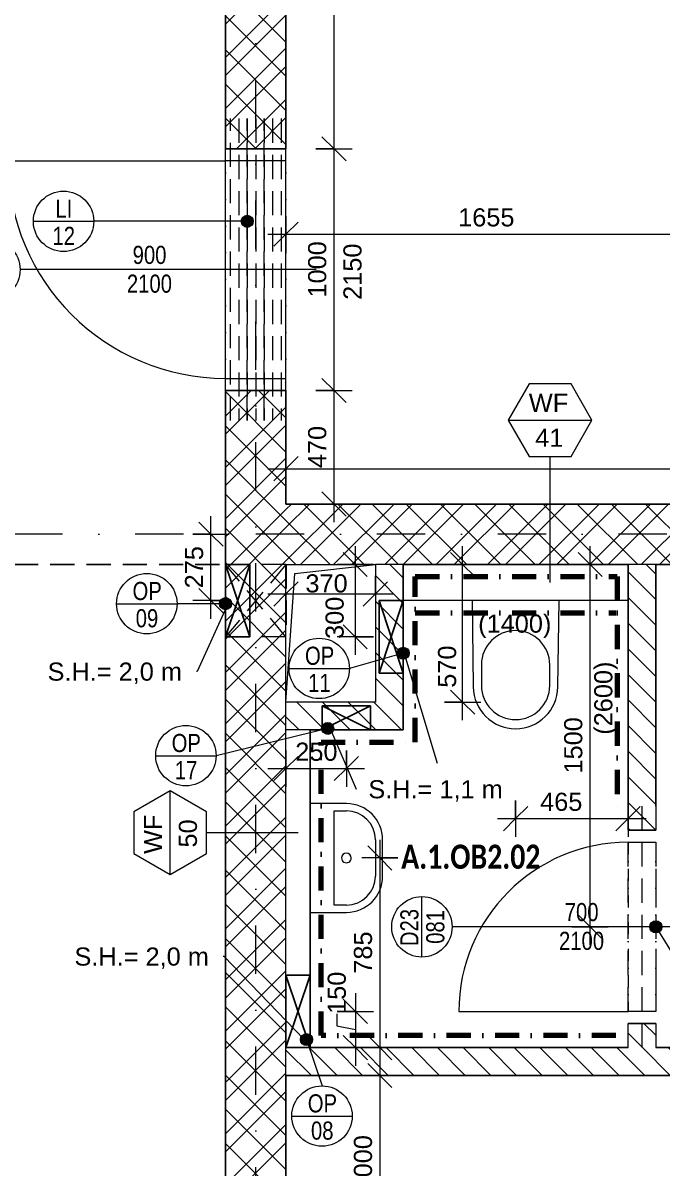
# Model space of a CAD drawing. Header units: millimetres. Extents: x -2616 to 42510, y -3604 to 14792.
# Drawn here: x 7137 to 9781, y 4226 to 8966 of the extents above; entities that cross this region are included whole.
import ezdxf

# ---------------------------------------------------------------- set-up
doc = ezdxf.new("R2010")
doc.units = ezdxf.units.MM
for name, pattern in [('HA_Dash_3mm-S1mm', [150, 100, -50]), ('HA_DashDot_10mm-S3mm', [500, 200, -150, 0, -150]), ('HA_DashDot_2_2mm-S0_6mm', [110, 50, -30, 0, -30]), ('HA_DashDot_4mm-S1mm', [200, 100, -50, 0, -50])]:
    doc.linetypes.add(name, pattern=pattern)
for name, color, linetype, lineweight in [('A-____-____-DIMS', 9, 'Continuous', 5), ('A-____-____-DIMS-50', 9, 'Continuous', 5), ('A-AREA-____-IDEN', 9, 'Continuous', 9), ('A-DETL-____-HDLN', 9, 'HA_Dash_3mm-S1mm', 25), ('A-DETL-____-OTLN', 9, 'Continuous', 25), ('A-DETL-GENF-OTLN', 9, 'Continuous', 9), ('A-DOOR-____-IDEN', 9, 'Continuous', 9), ('A-DOOR-____-MCUT', 9, 'HA_DashDot_2_2mm-S0_6mm', 9), ('A-DOOR-____-OTLN', 9, 'Continuous', 9), ('A-DOOR-FRAM-MCUT', 9, 'Continuous', 9), ('A-GENM-____-HDLN', 9, 'HA_Dash_3mm-S1mm', 9), ('A-GENM-____-IDEN', 9, 'Continuous', 9), ('A-GENM-____-MCUT', 9, 'HA_Dash_3mm-S1mm', 25), ('A-GENM-____-OTLN', 9, 'Continuous', 9), ('A-WALL-____-IDEN', 9, 'Continuous', 9), ('A-WALL-____-MCUT', 9, 'Continuous', 25), ('A-WALL-____-PATT', 9, 'Continuous', 25), ('G-____-____-TEXT', 9, 'Continuous', 5), ('I-WALL-____-MCUT', 9, 'Continuous', 25), ('I-WALL-____-OTLN', 9, 'Continuous', 9), ('P-SANR-FIXT-OTLN', 9, 'Continuous', 9), ('S-GRID-____-OTLN', 9, 'Continuous', 5)]:
    doc.layers.add(name, color=color, linetype=linetype, lineweight=lineweight)
doc.styles.add('Arial_1', font='arial.ttf', dxfattribs={"height": 75})
doc.styles.add('Arial_2', font='arial.ttf', dxfattribs={"width": 0.8, "height": 75})
doc.styles.add('Calibri_B', font='calibrib.ttf', dxfattribs={"width": 0.8, "height": 100})
doc.dimstyles.new('Inner_Dimensions', dxfattribs={"dimscale": 304.8, "dimtxt": 76.519455, "dimasz": 0.328084, "dimexe": 0.246063, "dimexo": 0.0625, "dimgap": 0.032808, "dimtad": 1, "dimdec": 0, "dimzin": 0, "dimdsep": 46, "dimtxsty": 'Arial_1', "dimblk1": 'OBLIQUE', "dimblk2": 'OBLIQUE', "dimsah": 1, "dimcen": 0.09, "dimdle": 0.246063, "dimazin": 0, "dimtfac": 1, "dimtdec": 4, "dimtix": 1, "dimtmove": 0, "dimatfit": 3, "dimfxl": 0.246063, "dimfxlon": 1, "dimtvp": 1, "dimtolj": 1, "dimtzin": 0, "dimlwd": 9, "dimlwe": 9, "dimarcsym": 2})
doc.dimstyles.new('Inner_Dimensions_1', dxfattribs={"dimscale": 304.8, "dimtxt": 76.519455, "dimasz": 0.328084, "dimexe": 0.246063, "dimexo": 0.0625, "dimgap": 0.032808, "dimtad": 1, "dimdec": 0, "dimzin": 0, "dimdsep": 46, "dimtxsty": 'Arial_1', "dimblk1": 'OBLIQUE', "dimblk2": 'OBLIQUE', "dimsah": 1, "dimcen": 0.09, "dimdle": 0.246063, "dimazin": 0, "dimtfac": 1, "dimtdec": 4, "dimtix": 1, "dimtmove": 1, "dimatfit": 3, "dimfxl": 0.246063, "dimfxlon": 1, "dimtvp": 1, "dimtolj": 1, "dimtzin": 0, "dimlwd": 9, "dimlwe": 9, "dimarcsym": 2})
doc.dimstyles.new('Inner_Dimensions_2', dxfattribs={"dimscale": 304.8, "dimtxt": 76.519455, "dimasz": 0.328084, "dimexe": 0.246063, "dimexo": 0.0625, "dimgap": 0.032808, "dimtad": 1, "dimdec": 0, "dimzin": 0, "dimdsep": 46, "dimtxsty": 'Arial_1', "dimblk1": 'OBLIQUE', "dimblk2": 'OBLIQUE', "dimsah": 1, "dimcen": 0.09, "dimdle": 0.246063, "dimazin": 0, "dimtfac": 1, "dimtdec": 4, "dimtix": 1, "dimtmove": 2, "dimatfit": 3, "dimfxl": 0.246063, "dimfxlon": 1, "dimtvp": 1, "dimtolj": 1, "dimtzin": 0, "dimlwd": 9, "dimlwe": 9, "dimarcsym": 2})
pattern_1 = [(45, (0, 0), (-106.066, 106.066), []), (45, (75, 0), (-106.066, 106.066), []), (315, (0, 0), (70.71068, 70.71068), [])]
pattern_2 = [(135, (0, 0), (-53.033, -53.033), [])]

# ---------------------------------------------------------------- blocks, each defined once
blk = doc.blocks.new('HA_DR_Single_Swing_Solid - In_OJ_900x2100_Vstupni-2215765-DSP_1NP-A')
at = {"layer": 'A-DOOR-____-MCUT'}
for p, q in [((-450, 125), (450, 125)), ((-450, -125), (450, -125))]:
    blk.add_line(p, q, dxfattribs=at)
at = {"layer": 'A-DOOR-____-OTLN', "lineweight": 5}
blk.add_line((450, 1025), (450, 125), dxfattribs=at)
at = {"layer": 'A-DOOR-____-OTLN'}
for p, q in [((-500, 125), (500, 125)), ((-500, -125), (500, -125))]:
    blk.add_line(p, q, dxfattribs=at)
at = {"layer": 'A-DOOR-____-OTLN', "lineweight": 5}
blk.add_arc((450, 125), 900, 90, 180, dxfattribs=at)
at = {"layer": 'A-DOOR-FRAM-MCUT'}
for p, q in [((-450, 125), (-450, -125)), ((450, -125), (450, 125))]:
    blk.add_line(p, q, dxfattribs=at)
blk = doc.blocks.new('HA_DR_Single_Swing_Solid - In_OJ_700x2100-2215885-DSP_1NP-A')
at = {"layer": 'A-DOOR-____-MCUT'}
for p, q in [((-350, 57.5), (350, 57.5)), ((-350, -57.5), (350, -57.5))]:
    blk.add_line(p, q, dxfattribs=at)
at = {"layer": 'A-DOOR-____-OTLN', "lineweight": 5}
blk.add_line((350, -757.5), (350, -57.5), dxfattribs=at)
blk.add_arc((350, -57.5), 700, 180, 270, dxfattribs=at)
at = {"layer": 'A-DOOR-FRAM-MCUT'}
for p, q in [((-350, -57.5), (-350, 57.5)), ((350, 57.5), (350, -57.5))]:
    blk.add_line(p, q, dxfattribs=at)
blk = doc.blocks.new('HA_GM_Shaft_Rectangle - Default-2240307-DSP_1NP-A')
at = {"layer": 'A-DETL-GENF-OTLN'}
for p, q in [((37, -37), (370, 0)), ((0, -570), (37, -37))]:
    blk.add_line(p, q, dxfattribs=at)
at = {"layer": 'A-GENM-____-OTLN'}
for p, q in [((0, -570), (0, 0)), ((0, 0), (370, 0)), ((370, 0), (370, -570)), ((370, -570), (0, -570))]:
    blk.add_line(p, q, dxfattribs=at)
blk = doc.blocks.new('ABMV_WashBasin_Generic - 450x300-2226370-DSP_1NP-A')
at = {"layer": 'P-SANR-FIXT-OTLN'}
for p, q in [((200, 350), (50, 350)), ((50, 320), (200, 320)), ((-100, 200), (-100, 50)), ((-70, 150), (-70, 200)), ((320, 200), (320, 150)), ((350, 50), (350, 200)), ((320, 150), (-70, 150))]:
    blk.add_line(p, q, dxfattribs=at)
for centre, radius, start, end in [((50, 200), 150, 90, 180), ((200, 200), 150, 360, 90), ((50, 200), 120, 90, 180), ((200, 200), 120, 360, 90), ((125, 200), 20, 90, 270), ((125, 200), 20, 270, 90)]:
    blk.add_arc(centre, radius, start, end, dxfattribs=at)
blk = doc.blocks.new('ABMV_Toilet_WallHung - Default-1481197-DSP_1NP-A')
at = {"layer": 'A-GENM-____-OTLN'}
for p, q in [((-50, 432.3), (-54.6, 75)), ((304.6, 75), (300, 432.3)), ((-16.3, 426.2), (-16.3, 340.3)), ((266.3, 340.3), (266.3, 426.2))]:
    blk.add_line(p, q, dxfattribs=at)
for centre, radius, start, end in [((125, 430.1), 175, 0.7323, 179.2677), ((125, 426.2), 141.3, 0, 180), ((125, 340.3), 141.3, 180, 360)]:
    blk.add_arc(centre, radius, start, end, dxfattribs=at)
blk = doc.blocks.new('HA_GM_Tiling_LineBased - Generic Tiles-2157057-DSP_1NP-A')
at = {"layer": 'A-GENM-____-OTLN', "linetype": 'HA_DashDot_4mm-S1mm', "lineweight": 80}
blk.add_line((50, -50), (1270, -50), dxfattribs=at)
blk = doc.blocks.new('HA_GM_Tiling_LineBased - Generic Tiles-2157058-DSP_1NP-A')
at = {"layer": 'A-GENM-____-OTLN', "linetype": 'HA_DashDot_4mm-S1mm', "lineweight": 80}
blk.add_line((50, -50), (1265, -50), dxfattribs=at)
blk = doc.blocks.new('HA_GM_Tiling_LineBased - Generic Tiles-2157059-DSP_1NP-A')
at = {"layer": 'A-GENM-____-OTLN', "linetype": 'HA_DashDot_4mm-S1mm', "lineweight": 80}
blk.add_line((50, -50), (440, -50), dxfattribs=at)
blk = doc.blocks.new('HA_GM_Tiling_LineBased - Generic Tiles-2157060-DSP_1NP-A')
at = {"layer": 'A-GENM-____-OTLN', "linetype": 'HA_DashDot_4mm-S1mm', "lineweight": 80}
blk.add_line((-50, -50), (635, -50), dxfattribs=at)
blk = doc.blocks.new('HA_GM_Tiling_LineBased - Generic Tiles-2157061-DSP_1NP-A')
at = {"layer": 'A-GENM-____-OTLN', "linetype": 'HA_DashDot_4mm-S1mm', "lineweight": 80}
blk.add_line((50, -50), (885, -50), dxfattribs=at)
blk = doc.blocks.new('HA_GM_Tiling_LineBased - Generic Tiles-2157062-DSP_1NP-A')
at = {"layer": 'A-GENM-____-OTLN', "linetype": 'HA_DashDot_4mm-S1mm', "lineweight": 80}
blk.add_line((50, -50), (1050, -50), dxfattribs=at)
blk = doc.blocks.new('TB_Porotherm KP7_1250mm - TB_Porotherm KP7_1250mm-1966492-DSP_1NP-A')
at = {"layer": 'A-GENM-____-HDLN'}
for p, q in [((-625, 35), (625, 35)), ((-625, 0), (625, 0)), ((625, -35), (-625, -35))]:
    blk.add_line(p, q, dxfattribs=at)
blk = doc.blocks.new('TB_Porotherm KP11_5_1000mm - TB_Porotherm KP11_5_1000mm-1965691-DSP_1NP-A')
at = {"layer": 'A-GENM-____-HDLN'}
for p, q in [((-500, 57.5), (500, 57.5)), ((-500, 0), (500, 0)), ((500, -57.5), (-500, -57.5))]:
    blk.add_line(p, q, dxfattribs=at)
blk = doc.blocks.new('HA_GM_Tiling_LineBased - Generic Tiles-2155796-DSP_1NP-A')
at = {"layer": 'A-GENM-____-OTLN', "linetype": 'HA_DashDot_4mm-S1mm', "lineweight": 80}
blk.add_line((50, -50), (880, -50), dxfattribs=at)
blk = doc.blocks.new('HA_GM_Opening_Rectangle_WallBased - Default-2259489-DSP_1NP-A')
at = {"layer": 'A-GENM-____-HDLN'}
for p, q in [((-25, 125.2), (-24.8, 125)), ((-25, 125), (-25, -125)), ((274.7, 125), (-24.9, -125)), ((-24.7, 125), (274.9, -125)), ((275, 125.2), (274.8, 125)), ((275, 125.2), (275, -125))]:
    blk.add_line(p, q, dxfattribs=at)
at = {"layer": 'A-GENM-____-MCUT'}
blk.add_line((-25, 125.2), (275, 125.2), dxfattribs=at)
blk = doc.blocks.new('DIMBLOCK9-DSP_1NP-A')
at = {"layer": 'A-____-____-DIMS-50', "lineweight": 9}
for p, q in [((8225, 8166.6), (8225, 8016.6)), ((8225, 8091.6), (8225, 8166.6)), ((9880.4, 8166.6), (9880.4, 8016.6)), ((9880.4, 8091.6), (9880.4, 8166.6)), ((8225, 8091.6), (8275, 8141.6)), ((9880.4, 8091.6), (9930.4, 8141.6)), ((8150, 8091.6), (9880.4, 8091.6)), ((8225, 8091.6), (8175, 8041.6)), ((9880.4, 8091.6), (9830.4, 8041.6))]:
    blk.add_line(p, q, dxfattribs=at)
at = {"layer": 'A-____-____-DIMS-50', "color": 0, "lineweight": 9, "insert": (8937.3, 8198.9), "char_height": 75, "width": 276.883, "attachment_point": 1, "line_spacing_factor": 0.941778, "style": 'Arial_1'}
blk.add_mtext('1655', dxfattribs=at)
blk = doc.blocks.new('_Oblique')
at = {"color": 0, "linetype": 'ByBlock', "lineweight": -2}
blk.add_line((-0.5, -0.5), (0.5, 0.5), dxfattribs=at)
blk = doc.blocks.new('DIMBLOCK53-DSP_1NP-A')
at = {"layer": 'A-____-____-DIMS-50', "lineweight": 9}
for p, q in [((8613.4, 4610), (8563.4, 4660)), ((8613.4, 4685), (8613.4, 3610)), ((8688.4, 4610), (8538.4, 4610)), ((8613.4, 4610), (8663.4, 4560)), ((8613.4, 4610), (8688.4, 4610)), ((8613.4, 3610), (8563.4, 3660)), ((8538.4, 3610), (8688.4, 3610)), ((8613.4, 3610), (8538.4, 3610)), ((8613.4, 3610), (8663.4, 3560))]:
    blk.add_line(p, q, dxfattribs=at)
at = {"layer": 'A-____-____-DIMS-50', "color": 0, "lineweight": 9, "insert": (8506, 4129.9), "char_height": 75, "width": 276.883, "attachment_point": 1, "rotation": 90, "line_spacing_factor": 0.941778, "style": 'Arial_1'}
blk.add_mtext('1000', dxfattribs=at)
blk = doc.blocks.new('HA_TAG_Door_TypeMark_wDimensions - Scale50_Left with Bouble-921048-DSP_1NP-A')
at = {"layer": 'A-DOOR-____-IDEN'}
for p, q in [((-2.5, 22), (2.5, 22)), ((0, -5), (0, 19.5))]:
    blk.add_line(p, q, dxfattribs=at)
blk.add_circle((0, 22), 2.5, dxfattribs=at)
blk = doc.blocks.new('DIMBLOCK112-DSP_1NP-A')
at = {"layer": 'A-____-____-DIMS-50', "lineweight": 9}
for p, q in [((8424, 7445), (8374, 7495)), ((8349, 7445), (8499, 7445)), ((8424, 7445), (8349, 7445)), ((8424, 6900), (8424, 7445)), ((8424, 7445), (8474, 7395)), ((8424, 6975), (8374, 7025)), ((8349, 6975), (8499, 6975)), ((8424, 6975), (8349, 6975)), ((8424, 6975), (8474, 6925))]:
    blk.add_line(p, q, dxfattribs=at)
at = {"layer": 'A-____-____-DIMS-50', "color": 0, "lineweight": 9, "insert": (8316.6, 7123.5), "char_height": 75, "width": 207.662, "attachment_point": 1, "rotation": 90, "line_spacing_factor": 0.941778, "style": 'Arial_1'}
blk.add_mtext('470', dxfattribs=at)
blk = doc.blocks.new('DIMBLOCK113-DSP_1NP-A')
at = {"layer": 'A-____-____-DIMS-50', "lineweight": 9}
for p, q in [((8424, 8445), (8374, 8495)), ((8349, 8445), (8499, 8445)), ((8424, 8445), (8349, 8445)), ((8424, 7445), (8424, 8445)), ((8424, 8445), (8474, 8395)), ((8424, 7445), (8374, 7495)), ((8349, 7445), (8499, 7445)), ((8424, 7445), (8349, 7445)), ((8424, 7445), (8474, 7395))]:
    blk.add_line(p, q, dxfattribs=at)
at = {"layer": 'A-____-____-DIMS-50', "color": 0, "lineweight": 9, "insert": (8316.6, 7829.6), "char_height": 75, "width": 276.883, "attachment_point": 1, "rotation": 90, "line_spacing_factor": 0.941778, "style": 'Arial_1'}
blk.add_mtext('1000', dxfattribs=at)
blk = doc.blocks.new('DIMBLOCK114-DSP_1NP-A')
at = {"layer": 'A-____-____-DIMS-50', "lineweight": 9}
for p, q in [((8424, 8445), (8424, 11625)), ((8424, 11550), (8374, 11600)), ((8349, 11550), (8499, 11550)), ((8424, 11550), (8349, 11550)), ((8424, 11550), (8474, 11500)), ((8424, 8445), (8374, 8495)), ((8349, 8445), (8499, 8445)), ((8424, 8445), (8349, 8445)), ((8424, 8445), (8474, 8395))]:
    blk.add_line(p, q, dxfattribs=at)
at = {"layer": 'A-____-____-DIMS-50', "color": 0, "lineweight": 9, "insert": (8316.6, 9882.1), "char_height": 75, "width": 276.883, "attachment_point": 1, "rotation": 90, "line_spacing_factor": 0.941778, "style": 'Arial_1'}
blk.add_mtext('3105', dxfattribs=at)
blk = doc.blocks.new('DIMBLOCK124-DSP_1NP-A')
at = {"layer": 'A-____-____-DIMS-50', "lineweight": 9}
for p, q in [((8225, 6527.8), (8225, 6677.8)), ((8225, 6602.8), (8275, 6652.8)), ((8595, 6677.8), (8595, 6527.8)), ((8595, 6602.8), (8595, 6677.8)), ((8595, 6602.8), (8645, 6652.8)), ((8150, 6602.8), (8670, 6602.8)), ((8225, 6602.8), (8175, 6552.8)), ((8225, 6602.8), (8225, 6527.8)), ((8595, 6602.8), (8545, 6552.8))]:
    blk.add_line(p, q, dxfattribs=at)
at = {"layer": 'A-____-____-DIMS-50', "color": 0, "lineweight": 9, "insert": (8305.5, 6683.9), "char_height": 75, "width": 207.662, "attachment_point": 1, "line_spacing_factor": 0.941778, "style": 'Arial_1'}
blk.add_mtext('370', dxfattribs=at)
blk = doc.blocks.new('DIMBLOCK125-DSP_1NP-A')
at = {"layer": 'A-____-____-DIMS-50', "lineweight": 9}
for p, q in [((8955.8, 6080), (8955.8, 6800)), ((8955.8, 6725), (8905.8, 6775)), ((8880.8, 6725), (9030.8, 6725)), ((8955.8, 6725), (8880.8, 6725)), ((8955.8, 6725), (9005.8, 6675)), ((8955.8, 6155), (8905.8, 6205)), ((8880.8, 6155), (9030.8, 6155)), ((8955.8, 6155), (8880.8, 6155)), ((8955.8, 6155), (9005.8, 6105))]:
    blk.add_line(p, q, dxfattribs=at)
at = {"layer": 'A-____-____-DIMS-50', "color": 0, "lineweight": 9, "insert": (8853.9, 6214.5), "char_height": 75, "width": 207.662, "attachment_point": 1, "rotation": 90, "line_spacing_factor": 0.941778, "style": 'Arial_1'}
blk.add_mtext('570', dxfattribs=at)
blk = doc.blocks.new('HA_TAG_WA_Partitions - Group _ Type Mark-556634-DSP_1NP-A')
at = {"layer": 'A-WALL-____-IDEN'}
for p, q in [((-1.732, 3), (-3.464, 0)), ((1.732, 3), (-1.732, 3)), ((3.464, 0), (1.732, 3)), ((-3.464, 0), (3.464, 0)), ((-3.464, 0), (-1.732, -3)), ((1.732, -3), (3.464, 0)), ((-1.732, -3), (1.732, -3))]:
    blk.add_line(p, q, dxfattribs=at)
blk = doc.blocks.new('HA_TAG_GM_Products - Generic-588599-DSP_1NP-A')
at = {"layer": 'A-GENM-____-IDEN'}
blk.add_line((-2.5, 0), (2.5, 0), dxfattribs=at)
blk.add_circle((0, 0), 2.5, dxfattribs=at)
blk = doc.blocks.new('DIMBLOCK162-DSP_1NP-A')
at = {"layer": 'A-____-____-DIMS-50', "lineweight": 9}
for p, q in [((8225, 7196.3), (8225, 7046.3)), ((8225, 7121.3), (8225, 7196.3)), ((8225, 7121.3), (8275, 7171.3)), ((11505, 7196.3), (11505, 7046.3)), ((11505, 7121.3), (11505, 7196.3)), ((11505, 7121.3), (11555, 7171.3)), ((8150, 7121.3), (11505, 7121.3)), ((8225, 7121.3), (8175, 7071.3)), ((11505, 7121.3), (11455, 7071.3))]:
    blk.add_line(p, q, dxfattribs=at)
at = {"layer": 'A-____-____-DIMS-50', "color": 0, "lineweight": 9, "insert": (9894, 7228.7), "char_height": 75, "width": 276.883, "attachment_point": 1, "line_spacing_factor": 0.941778, "style": 'Arial_1'}
blk.add_mtext('3280', dxfattribs=at)
blk = doc.blocks.new('DIMBLOCK203-DSP_1NP-A')
at = {"layer": 'A-____-____-DIMS-50', "lineweight": 9}
for p, q in [((9483.2, 5150), (9483.2, 6800)), ((9483.2, 6725), (9433.2, 6775)), ((9408.2, 6725), (9558.2, 6725)), ((9483.2, 6725), (9408.2, 6725)), ((9483.2, 6725), (9533.2, 6675)), ((9483.2, 5225), (9433.2, 5275)), ((9408.2, 5225), (9558.2, 5225)), ((9483.2, 5225), (9408.2, 5225)), ((9483.2, 5225), (9533.2, 5175))]:
    blk.add_line(p, q, dxfattribs=at)
at = {"layer": 'A-____-____-DIMS-50', "color": 0, "lineweight": 9, "insert": (9375.9, 5859.6), "char_height": 75, "width": 276.883, "attachment_point": 1, "rotation": 90, "line_spacing_factor": 0.941778, "style": 'Arial_1'}
blk.add_mtext('1500', dxfattribs=at)
blk = doc.blocks.new('DIMBLOCK204-DSP_1NP-A')
at = {"layer": 'A-____-____-DIMS-50', "lineweight": 9}
for p, q in [((8512.1, 4950), (8512.1, 4650)), ((8512.1, 4875), (8462.1, 4925)), ((8436.1, 4864.6), (8436.1, 4814.6)), ((8437.1, 4875), (8587.1, 4875)), ((8512.1, 4875), (8437.1, 4875)), ((8512.1, 4875), (8562.1, 4825)), ((8436.1, 4814.6), (8512.1, 4800)), ((8512.1, 4725), (8462.1, 4775)), ((8587.1, 4725), (8437.1, 4725)), ((8512.1, 4725), (8562.1, 4675)), ((8512.1, 4725), (8587.1, 4725))]:
    blk.add_line(p, q, dxfattribs=at)
at = {"layer": 'A-____-____-DIMS-50', "color": 0, "lineweight": 9, "insert": (8397.6, 4864.6), "char_height": 75, "width": 207.662, "attachment_point": 1, "rotation": 90, "line_spacing_factor": 0.941778, "style": 'Arial_1'}
blk.add_mtext('150', dxfattribs=at)
blk = doc.blocks.new('DIMBLOCK207-DSP_1NP-A')
at = {"layer": 'A-____-____-DIMS-50', "lineweight": 9}
for p, q in [((8511.5, 6800), (8511.5, 6350.2)), ((8511.5, 6725), (8461.5, 6775)), ((8586.5, 6725), (8436.5, 6725)), ((8511.5, 6725), (8561.5, 6675)), ((8511.5, 6725), (8586.5, 6725)), ((8511.5, 6425.2), (8461.5, 6475.2)), ((8586.5, 6425.2), (8436.5, 6425.2)), ((8511.5, 6425.2), (8561.5, 6375.2)), ((8511.5, 6425.2), (8586.5, 6425.2))]:
    blk.add_line(p, q, dxfattribs=at)
at = {"layer": 'A-____-____-DIMS-50', "color": 0, "lineweight": 9, "insert": (8388.7, 6416.5), "char_height": 75, "width": 207.662, "attachment_point": 1, "rotation": 90, "line_spacing_factor": 0.941778, "style": 'Arial_1'}
blk.add_mtext('300', dxfattribs=at)
blk = doc.blocks.new('DIMBLOCK225-DSP_1NP-A')
at = {"layer": 'A-____-____-DIMS-50', "lineweight": 9}
for p, q in [((7914.6, 6500), (7914.6, 6925)), ((7914.6, 6850), (7864.6, 6900)), ((7839.6, 6850), (7989.6, 6850)), ((7914.6, 6850), (7839.6, 6850)), ((7914.6, 6850), (7964.6, 6800)), ((7914.6, 6575), (7864.6, 6625)), ((7989.6, 6575), (7839.6, 6575)), ((7914.6, 6575), (7964.6, 6525)), ((7914.6, 6575), (7989.6, 6575))]:
    blk.add_line(p, q, dxfattribs=at)
at = {"layer": 'A-____-____-DIMS-50', "color": 0, "lineweight": 9, "insert": (7807.3, 6626), "char_height": 75, "width": 207.662, "attachment_point": 1, "rotation": 90, "line_spacing_factor": 0.941778, "style": 'Arial_1'}
blk.add_mtext('275', dxfattribs=at)
blk = doc.blocks.new('DIMBLOCK232-DSP_1NP-A')
at = {"layer": 'A-____-____-DIMS-50', "lineweight": 9}
for p, q in [((9175, 5747.8), (9175, 5597.8)), ((9175, 5672.8), (9175, 5747.8)), ((9640, 5747.8), (9640, 5597.8)), ((9640, 5672.8), (9640, 5747.8)), ((9175, 5672.8), (9225, 5722.8)), ((9640, 5672.8), (9690, 5722.8)), ((9100, 5672.8), (9715, 5672.8)), ((9175, 5672.8), (9125, 5622.8)), ((9640, 5672.8), (9590, 5622.8))]:
    blk.add_line(p, q, dxfattribs=at)
at = {"layer": 'A-____-____-DIMS-50', "color": 0, "lineweight": 9, "insert": (9276.4, 5780.1), "char_height": 75, "width": 207.662, "attachment_point": 1, "line_spacing_factor": 0.941778, "style": 'Arial_1'}
blk.add_mtext('465', dxfattribs=at)
blk = doc.blocks.new('DIMBLOCK233-DSP_1NP-A')
at = {"layer": 'A-____-____-DIMS-50', "lineweight": 9}
for p, q in [((8613.4, 5510), (8563.4, 5560)), ((8613.4, 5585), (8613.4, 4650)), ((8688.4, 5510), (8538.4, 5510)), ((8613.4, 5510), (8663.4, 5460)), ((8613.4, 5510), (8688.4, 5510)), ((8613.4, 4725), (8563.4, 4775)), ((8688.4, 4725), (8538.4, 4725)), ((8613.4, 4725), (8663.4, 4675)), ((8613.4, 4725), (8688.4, 4725))]:
    blk.add_line(p, q, dxfattribs=at)
at = {"layer": 'A-____-____-DIMS-50', "color": 0, "lineweight": 9, "insert": (8506, 5031), "char_height": 75, "width": 207.662, "attachment_point": 1, "rotation": 90, "line_spacing_factor": 0.941778, "style": 'Arial_1'}
blk.add_mtext('785', dxfattribs=at)
blk = doc.blocks.new('DIMBLOCK242-DSP_1NP-A')
at = {"layer": 'A-____-____-DIMS-50', "lineweight": 9}
for p, q in [((8225, 5955), (8225, 5805)), ((8225, 5880), (8225, 5955)), ((8225, 5880), (8275, 5930)), ((8475, 5955), (8475, 5805)), ((8475, 5880), (8475, 5955)), ((8475, 5880), (8525, 5930)), ((8150, 5880), (8550, 5880)), ((8225, 5880), (8175, 5830)), ((8475, 5880), (8425, 5830))]:
    blk.add_line(p, q, dxfattribs=at)
at = {"layer": 'A-____-____-DIMS-50', "color": 0, "lineweight": 9, "insert": (8263.5, 5987.4), "char_height": 75, "width": 207.662, "attachment_point": 1, "line_spacing_factor": 0.941778, "style": 'Arial_1'}
blk.add_mtext('250', dxfattribs=at)

msp = doc.modelspace()

# ---------------------------------------------------------------- hatches: boundary and pattern name
at = {"layer": 'A-GENM-____-IDEN'}
h = msp.add_hatch(color=256, dxfattribs=at)
edge = h.paths.add_edge_path()
edge.add_arc((8065, 8145), 25, 0, 360)
h = msp.add_hatch(color=256, dxfattribs=at)
edge = h.paths.add_edge_path()
edge.add_arc((7975.1, 6562.4), 25, 0, 360)
h = msp.add_hatch(color=256, dxfattribs=at)
edge = h.paths.add_edge_path()
edge.add_arc((8710.2, 6357.3), 25, 0, 360)
h = msp.add_hatch(color=256, dxfattribs=at)
edge = h.paths.add_edge_path()
edge.add_arc((8397.7, 6046.4), 25, 0, 360)
h = msp.add_hatch(color=256, dxfattribs=at)
edge = h.paths.add_edge_path()
edge.add_arc((9755, 5225), 25, 0, 360)
h = msp.add_hatch(color=256, dxfattribs=at)
edge = h.paths.add_edge_path()
edge.add_arc((8310, 4758.2), 25, 0, 360)
at = {"layer": 'A-WALL-____-PATT', "lineweight": 5}
h = msp.add_hatch(dxfattribs=at)
h.set_pattern_fill('FP_2', color=256, style=0, pattern_type=2)
h.set_pattern_definition(pattern_1)
h.paths.add_polyline_path([(8225, 100), (8225, 2110), (7975, 2110), (7975, 100)])
h.paths.add_polyline_path([(8225, 3610), (8225, 7445), (7975, 7445), (7975, 3610)])
h.paths.add_polyline_path([(7975, 8445), (8225, 8445), (8225, 11550), (7975, 11550), (7975, 9367.7)])
h = msp.add_hatch(dxfattribs=at)
h.set_pattern_fill('FP_2', color=256, style=0, pattern_type=2)
h.set_pattern_definition(pattern_1)
h.paths.add_polyline_path([(8595, 6725), (11505, 6725), (11505, 6975), (8225, 6975), (8225, 6725), (8406.9, 6725)])
h.paths.add_polyline_path([(20950, 6725), (22060, 6725), (22060, 6975), (20100, 6975), (20100, 6725), (20312.6, 6725)])
h.paths.add_polyline_path([(15685, 6725), (19100, 6725), (19100, 6975), (12505, 6975), (12505, 6725), (15210.2, 6725)])
h = msp.add_hatch(dxfattribs=at)
h.set_pattern_fill('FP_3', color=256, style=0, pattern_type=2)
h.set_pattern_definition(pattern_2)
h.paths.add_polyline_path([(8710, 6040), (8710, 6725), (8595, 6725), (8595, 6040)])
h = msp.add_hatch(dxfattribs=at)
h.set_pattern_fill('FP_3', color=256, style=0, pattern_type=2)
h.set_pattern_definition(pattern_2)
h.paths.add_polyline_path([(9640, 4725), (9755, 4725), (9755, 4825), (9640, 4825)])
h.paths.add_polyline_path([(9755, 5625), (9755, 6725), (9640, 6725), (9640, 5625)])
h = msp.add_hatch(dxfattribs=at)
h.set_pattern_fill('FP_3', color=256, style=0, pattern_type=2)
h.set_pattern_definition(pattern_2)
h.paths.add_polyline_path([(8225, 6040), (8595, 6040), (8595, 6155), (8225, 6155)])
h = msp.add_hatch(dxfattribs=at)
h.set_pattern_fill('FP_3', color=256, style=0, pattern_type=2)
h.set_pattern_definition(pattern_2)
h.paths.add_polyline_path([(16075, 4610), (16075, 4725), (12525, 4725), (12525, 4610)])
h.paths.add_polyline_path([(8225, 4610), (11625, 4610), (11625, 4725), (8225, 4725)])

# ---------------------------------------------------------------- linework, layer by layer
at = {"layer": 'A-DETL-____-HDLN'}
msp.add_line((4250, 6725), (7975, 6725), dxfattribs=at)
at = {"layer": 'A-DETL-____-OTLN'}
for p, q in [((7975, 6725), (7975, 6425)), ((8075, 6725), (7975, 6725)), ((7975, 6725), (8075, 6425)), ((8075, 6725), (7975, 6425)), ((8075, 6425), (8075, 6725)), ((8610, 6575.2), (8610, 6275.2)), ((8710, 6575.2), (8610, 6575.2)), ((8610, 6575.2), (8710, 6275.2)), ((8710, 6575.2), (8610, 6275.2)), ((8710, 6275.2), (8710, 6575.2)), ((7975, 6425), (8075, 6425)), ((8610, 6275.2), (8710, 6275.2)), ((8575, 6140), (8375, 6140)), ((8375, 6140), (8375, 6040)), ((8575, 6140), (8375, 6040)), ((8575, 6040), (8375, 6140)), ((8575, 6040), (8575, 6140)), ((8375, 6040), (8575, 6040)), ((8225, 5025), (8225, 4725)), ((8325, 5025), (8225, 5025)), ((8225, 5025), (8325, 4725)), ((8325, 5025), (8225, 4725)), ((8325, 4725), (8325, 5025)), ((8225, 4725), (8325, 4725))]:
    msp.add_line(p, q, dxfattribs=at)
at = {"layer": 'A-GENM-____-IDEN'}
for p, q in [((8065, 8145), (7430, 8145)), ((7975.1, 6562.4), (7774.3, 6562.4)), ((8710.2, 6357.3), (8487.7, 6294.4)), ((8397.7, 6046.4), (7936.1, 5933.4)), ((9755, 5225), (9909.5, 4974)), ((8310, 4758.2), (8374.3, 4566.8))]:
    msp.add_line(p, q, dxfattribs=at)
for centre in [(8065, 8145), (7975.1, 6562.4), (8710.2, 6357.3), (8397.7, 6046.4), (9755, 5225), (8310, 4758.2)]:
    msp.add_circle(centre, 25, dxfattribs=at)
at = {"layer": 'A-WALL-____-IDEN'}
for p, q in [((9317.7, 6650), (9317.7, 7172.3)), ((8275, 5614.7), (7896.2, 5614.7))]:
    msp.add_line(p, q, dxfattribs=at)
at = {"layer": 'A-WALL-____-MCUT', "lineweight": 9}
for p, q in [((8710, 6725), (8595, 6725)), ((9755, 6725), (9640, 6725)), ((8225, 4610), (8225, 6155)), ((8325, 6040), (8225, 6040)), ((8225, 4725), (8325, 4725))]:
    msp.add_line(p, q, dxfattribs=at)
at = {"layer": 'G-____-____-TEXT', "color": 250, "lineweight": 9}
for p, q in [((7980.7, 6552.5), (7857.8, 6281.4)), ((8715.2, 6352.8), (8850.3, 5902.9)), ((7857.8, 6281.4), (7854.3, 6281.4)), ((8415.2, 6029.2), (8515.8, 5794.5)), ((7969.1, 5102), (7965.7, 5102)), ((8300.8, 4758.7), (7969.1, 5102))]:
    msp.add_line(p, q, dxfattribs=at)
at = {"layer": 'I-WALL-____-MCUT'}
for p, q in [((7975, 11550), (7975, 8445)), ((8225, 8445), (8225, 11550)), ((7975, 8445), (8225, 8445)), ((7975, 7445), (7975, 100)), ((8225, 7445), (7975, 7445)), ((8225, 6975), (8225, 7445)), ((11505, 6975), (8225, 6975)), ((8710, 6725), (9640, 6725)), ((8710, 6040), (8710, 6725)), ((9640, 6725), (9640, 5725)), ((9755, 6725), (10645, 6725)), ((9755, 5725), (9755, 6725)), ((8325, 6040), (8710, 6040)), ((8325, 4725), (8325, 6040)), ((9640, 5625), (9755, 5625)), ((9755, 4825), (9640, 4825)), ((9640, 4725), (8325, 4725)), ((11275, 4725), (9755, 4725)), ((8225, 100), (8225, 4610)), ((8225, 4610), (11450, 4610))]:
    msp.add_line(p, q, dxfattribs=at)
at = {"layer": 'I-WALL-____-OTLN'}
for p, q in [((8710, 6725), (9640, 6725)), ((9640, 6575), (8710, 6575))]:
    msp.add_line(p, q, dxfattribs=at)
at = {"layer": 'S-GRID-____-OTLN', "linetype": 'HA_DashDot_10mm-S3mm', "lineweight": 9}
for p, q in [((8100, -1971.1), (8100, 12654.3)), ((24303.9, 6850), (-1016, 6850))]:
    msp.add_line(p, q, dxfattribs=at)

# ---------------------------------------------------------------- block references
at = {"layer": 'A-DOOR-____-IDEN', "xscale": 49.99999999999998, "yscale": 49.99999999999998, "zscale": 49.99999999999998}
for p, rotation in [((8100, 7945), 90.00000000000004), ((9887.5, 5225), 89.99999999999977)]:
    msp.add_blockref('HA_TAG_Door_TypeMark_wDimensions - Scale50_Left with Bouble-921048-DSP_1NP-A', p, dxfattribs=dict(at, rotation=rotation))
at = {"layer": 'A-DOOR-____-OTLN'}
for name, p, rotation in [('HA_DR_Single_Swing_Solid - In_OJ_900x2100_Vstupni-2215765-DSP_1NP-A', (8100, 7945), 89.99999999999993), ('HA_DR_Single_Swing_Solid - In_OJ_700x2100-2215885-DSP_1NP-A', (9697.5, 5225), 269.9999999999998)]:
    msp.add_blockref(name, p, dxfattribs=dict(at, rotation=rotation))
at = {"layer": 'A-GENM-____-IDEN', "xscale": 49.99999999999998, "yscale": 49.99999999999998, "zscale": 49.99999999999998}
for p in [(7305, 8145), (7649.3, 6562.4), (8362.7, 6294.4), (7811.1, 5933.4), (8374.3, 4441.8)]:
    msp.add_blockref('HA_TAG_GM_Products - Generic-588599-DSP_1NP-A', p, dxfattribs=at)
at = {"layer": 'A-GENM-____-OTLN', "rotation": 270.0000000000001}
for name, p in [('TB_Porotherm KP7_1250mm - TB_Porotherm KP7_1250mm-1966492-DSP_1NP-A', (8030, 7945)), ('TB_Porotherm KP7_1250mm - TB_Porotherm KP7_1250mm-1966492-DSP_1NP-A', (8100, 7945)), ('TB_Porotherm KP7_1250mm - TB_Porotherm KP7_1250mm-1966492-DSP_1NP-A', (8170, 7945)), ('TB_Porotherm KP11_5_1000mm - TB_Porotherm KP11_5_1000mm-1965691-DSP_1NP-A', (9697.5, 5225))]:
    msp.add_blockref(name, p, dxfattribs=at)
at = {"layer": 'A-GENM-____-OTLN', "linetype": 'HA_Dash_3mm-S1mm', "rotation": 269.9999999999999}
msp.add_blockref('HA_GM_Opening_Rectangle_WallBased - Default-2259489-DSP_1NP-A', (8100, 6700), dxfattribs=at)
at = {"layer": 'A-GENM-____-OTLN', "lineweight": 5}
msp.add_blockref('HA_GM_Shaft_Rectangle - Default-2240307-DSP_1NP-A', (8225, 6725), dxfattribs=at)
at = {"layer": 'A-GENM-____-OTLN', "linetype": 'HA_DashDot_4mm-S1mm', "lineweight": 80}
for name, p, rotation in [('HA_GM_Tiling_LineBased - Generic Tiles-2157060-DSP_1NP-A', (8710, 6040), 89.99999999999991), ('HA_GM_Tiling_LineBased - Generic Tiles-2157062-DSP_1NP-A', (9645, 6725), 269.9999999999999), ('HA_GM_Tiling_LineBased - Generic Tiles-2157058-DSP_1NP-A', (8320, 4725), 89.99999999999991), ('HA_GM_Tiling_LineBased - Generic Tiles-2157057-DSP_1NP-A', (9640, 4725), 180)]:
    msp.add_blockref(name, p, dxfattribs=dict(at, rotation=rotation))
for name, p in [('HA_GM_Tiling_LineBased - Generic Tiles-2157061-DSP_1NP-A', (8710, 6725)), ('HA_GM_Tiling_LineBased - Generic Tiles-2155796-DSP_1NP-A', (8710, 6575)), ('HA_GM_Tiling_LineBased - Generic Tiles-2157059-DSP_1NP-A', (8320, 6040))]:
    msp.add_blockref(name, p, dxfattribs=at)
at = {"layer": 'A-WALL-____-IDEN', "xscale": 49.99999999999998, "yscale": 49.99999999999998, "zscale": 49.99999999999998}
msp.add_blockref('HA_TAG_WA_Partitions - Group _ Type Mark-556634-DSP_1NP-A', (9317.7, 7322.3), dxfattribs=at)
at = {"layer": 'A-WALL-____-IDEN', "xscale": 49.99999999999998, "yscale": 49.99999999999998, "zscale": 49.99999999999998, "rotation": 89.9999999999999}
msp.add_blockref('HA_TAG_WA_Partitions - Group _ Type Mark-556634-DSP_1NP-A', (7746.2, 5614.7), dxfattribs=at)
at = {"layer": 'P-SANR-FIXT-OTLN'}
for name, p, rotation in [('ABMV_Toilet_WallHung - Default-1481197-DSP_1NP-A', (9300, 6650), 180), ('ABMV_WashBasin_Generic - 450x300-2226370-DSP_1NP-A', (8275, 5635), 269.9999999999998)]:
    msp.add_blockref(name, p, dxfattribs=dict(at, rotation=rotation))

# ---------------------------------------------------------------- texts
at = {"layer": 'A-AREA-____-IDEN', "lineweight": 5, "insert": (8701.6, 5565.3), "char_height": 100, "width": 715.105, "attachment_point": 1, "style": 'Calibri_B'}
msp.add_mtext('A.1.OB2.02', dxfattribs=at)
at = {"layer": 'A-DOOR-____-IDEN', "lineweight": 5, "char_height": 75, "attachment_point": 1, "style": 'Arial_2'}
for s, insert, width in [('900', (7590.8, 8043.6), 173.164), ('2100', (7567, 7924.5), 230.886), ('700', (9378.3, 5323.6), 173.164), ('2100', (9354.5, 5204.5), 230.886)]:
    msp.add_mtext(s, dxfattribs=dict(at, insert=insert, width=width))
at = {"layer": 'A-DOOR-____-IDEN', "lineweight": 5, "char_height": 75, "attachment_point": 1, "rotation": 90}
for s, insert, width, style in [('2150', (8462.6, 7820), 288.607, 'Arial_1'), ('D23', (8698.1, 5145.2), 189.198, 'Arial_2'), ('081', (8805.2, 5154.8), 173.164, 'Arial_2')]:
    msp.add_mtext(s, dxfattribs=dict(at, insert=insert, width=width, style=style))
at = {"layer": 'A-GENM-____-IDEN', "lineweight": 5, "char_height": 75, "attachment_point": 1}
for s, insert, width, style in [('LI', (7271.2, 8235.1), 86.582, 'Arial_2'), ('12', (7259.2, 8122.4), 115.443, 'Arial_2'), ('OP', (7590.3, 6652.5), 147.51, 'Arial_2'), ('09', (7603.5, 6539.7), 115.443, 'Arial_2'), ('(1400)', (9020.1, 6517.5), 376.793, 'Arial_1'), ('OP', (8303.7, 6384.5), 147.51, 'Arial_2'), ('11', (8316.9, 6271.8), 115.443, 'Arial_2'), ('OP', (7752.1, 6023.5), 147.51, 'Arial_2'), ('17', (7765.3, 5910.7), 115.443, 'Arial_2'), ('OP', (8315.3, 4531.9), 147.51, 'Arial_2'), ('08', (8328.5, 4419.2), 115.443, 'Arial_2')]:
    msp.add_mtext(s, dxfattribs=dict(at, insert=insert, width=width, style=style))
at = {"layer": 'A-GENM-____-IDEN', "lineweight": 5, "insert": (9500.3, 6020.1), "char_height": 75, "width": 376.793, "attachment_point": 1, "rotation": 90, "style": 'Arial_1'}
msp.add_mtext('(2600)', dxfattribs=at)
at = {"layer": 'A-WALL-____-IDEN', "lineweight": 5, "char_height": 75, "attachment_point": 1, "style": 'Arial_1'}
for s, insert, width in [('WF', (9229.7, 7431.2), 208.439), ('41', (9256.2, 7286.7), 144.304)]:
    msp.add_mtext(s, dxfattribs=dict(at, insert=insert, width=width))
at = {"layer": 'A-WALL-____-IDEN', "lineweight": 5, "char_height": 75, "attachment_point": 1, "rotation": 90, "style": 'Arial_1'}
for s, insert, width in [('WF', (7637.3, 5526.7), 208.439), ('50', (7781.8, 5553.2), 144.304)]:
    msp.add_mtext(s, dxfattribs=dict(at, insert=insert, width=width))
at = {"layer": 'G-____-____-TEXT', "color": 7, "lineweight": 9, "char_height": 75, "width": 685.443, "attachment_point": 1, "style": 'Arial_1'}
for s, insert in [('S.H.= 2,0 m', (7238.8, 6318.9)), ('S.H.= 1,1 m', (8565.8, 5832)), ('S.H.= 2,0 m', (7350.1, 5139.5))]:
    msp.add_mtext(s, dxfattribs=dict(at, insert=insert))

# ---------------------------------------------------------------- dimensions: what is measured, and where the dimension line sits
at = {"layer": 'A-____-____-DIMS', "lineweight": 9}
for base, p1, p2, override, picture, middle in [((8424, 11550), (8349, 8445), (8349, 11550), {"dimpost": '<>', "dimfxl": 3105}, 'DIMBLOCK114-DSP_1NP-A', (8375.7, 9997.5)), ((8424, 8445), (8349, 7445), (8349, 8445), {"dimpost": '<>', "dimfxl": 1000}, 'DIMBLOCK113-DSP_1NP-A', (8375.7, 7945)), ((8424, 7445), (8349, 6975), (8349, 7445), {"dimpost": '<>', "dimfxl": 470}, 'DIMBLOCK112-DSP_1NP-A', (8375.7, 7210)), ((7914.6, 6850), (7989.6, 6575), (7839.6, 6850), {"dimpost": '<>', "dimfxl": 313.249102}, 'DIMBLOCK225-DSP_1NP-A', (7866.3, 6712.5)), ((9483.2, 6725), (9408.2, 5225), (9408.2, 6725), {"dimpost": '<>', "dimfxl": 1500}, 'DIMBLOCK203-DSP_1NP-A', (9434.9, 5975)), ((8613.4, 4725), (8688.4, 5510), (8688.4, 4725), {"dimpost": '<>', "dimfxl": 785}, 'DIMBLOCK233-DSP_1NP-A', (8565.1, 5117.5))]:
    dim = msp.add_linear_dim(base=base, p1=p1, p2=p2, angle=90, dimstyle='Inner_Dimensions', override=override, dxfattribs=at)
    dim.commit()
    dim.dimension.update_dxf_attribs({"geometry": picture, "text_midpoint": middle})
for base, p1, p2, override, picture, middle in [((9880.4, 8091.6), (8225, 8166.6), (9880.4, 8166.6), {"dimpost": '<>', "dimfxl": 1655.4}, 'DIMBLOCK9-DSP_1NP-A', (9052.7, 8139.8)), ((8475, 5880), (8225, 5955), (8475, 5955), {"dimpost": '<>', "dimfxl": 250}, 'DIMBLOCK242-DSP_1NP-A', (8350, 5928.3))]:
    dim = msp.add_linear_dim(base=base, p1=p1, p2=p2, dimstyle='Inner_Dimensions', override=override, dxfattribs=at)
    dim.commit()
    dim.dimension.update_dxf_attribs({"geometry": picture, "text_midpoint": middle})
for base, p1, p2, override, picture, middle in [((11505, 7121.3), (8225, 7196.3), (11505, 7196.3), {"dimpost": '<>', "dimfxl": 3280}, 'DIMBLOCK162-DSP_1NP-A', (10032.4, 7178.7)), ((8595, 6602.8), (8225, 6527.8), (8595, 6677.8), {"dimpost": '<>', "dimfxl": 399.249296}, 'DIMBLOCK124-DSP_1NP-A', (8409.3, 6633.9)), ((9640, 5672.8), (9175, 5747.8), (9640, 5747.8), {"dimpost": '<>', "dimfxl": 465}, 'DIMBLOCK232-DSP_1NP-A', (9380.3, 5730.1))]:
    dim = msp.add_linear_dim(base=base, p1=p1, p2=p2, dimstyle='Inner_Dimensions_2', override=override, dxfattribs=at)
    dim.commit()
    dim.dimension.update_dxf_attribs({"geometry": picture, "text_midpoint": middle, "dimtype": 160})
for base, p1, p2, dimstyle, override, picture, middle in [((8511.5, 6425.2), (8586.5, 6725), (8586.5, 6425.2), 'Inner_Dimensions_2', {"dimpost": '<>', "dimfxl": 299.755348}, 'DIMBLOCK207-DSP_1NP-A', (8438.7, 6520.3)), ((8955.8, 6725), (8880.8, 6155), (8880.8, 6725), 'Inner_Dimensions_2', {"dimpost": '<>', "dimfxl": 570}, 'DIMBLOCK125-DSP_1NP-A', (8903.9, 6318.3)), ((8512.1, 4725), (8437.1, 4875), (8587.1, 4725), 'Inner_Dimensions_1', {"dimpost": '<>', "dimfxl": 212.132034}, 'DIMBLOCK204-DSP_1NP-A', (8447.6, 4968.4)), ((8613.4, 3610), (8688.4, 4610), (8538.4, 3610), 'Inner_Dimensions_2', {"dimpost": '<>', "dimfxl": 1011.187421}, 'DIMBLOCK53-DSP_1NP-A', (8556, 4268.4))]:
    dim = msp.add_linear_dim(base=base, p1=p1, p2=p2, angle=90, dimstyle=dimstyle, override=override, dxfattribs=at)
    dim.commit()
    dim.dimension.update_dxf_attribs({"geometry": picture, "text_midpoint": middle, "dimtype": 160, "text_rotation": 90})

doc.saveas('drawing.dxf')
